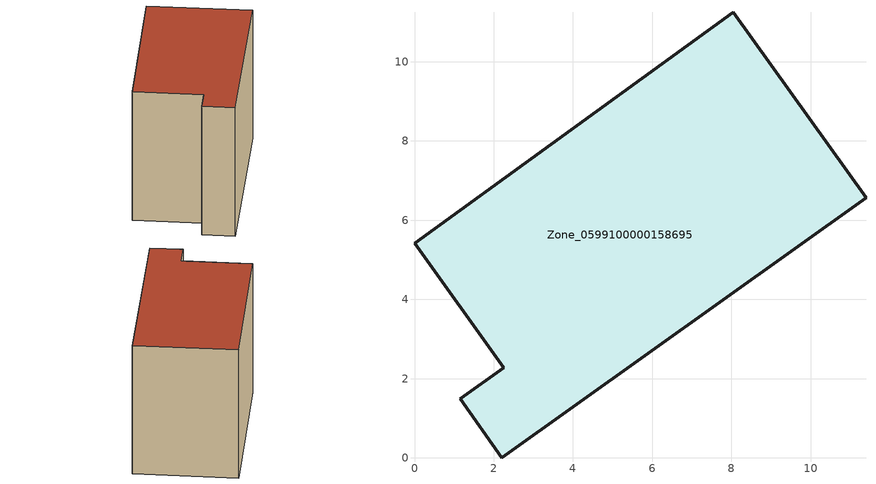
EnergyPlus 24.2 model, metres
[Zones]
Zone_0599100000158695
 floor ground (C_G): 1.15,1.49 2.25,2.27 0,5.42 8.05,11.25 11.4,6.56 2.21,0 z0
 wall outside (C_F): 2.25,2.27 1.15,1.49 2.21,0 11.4,6.56 8.05,11.25 0,5.42 2.25,2.27 z0:7.83
 roof outside (C_R): 8.05,11.25 0,5.42 2.25,2.27 1.15,1.49 2.21,0 11.4,6.56 z7.83
[BUILDING]
Pand.0599100000158695: North Axis=0; Terrain=City; Loads Convergence Tolerance Value=0.04; Temperature Convergence Tolerance Value=0.4; Solar Distribution=FullExterior; Maximum Number of Warmup Days=25; Minimum Number of Warmup Days=1
[Site:Location]
Rotterdam.The.Hague.AP_ZH_NLD Design_Conditions: Latitude=51.96; Longitude=4.45; Time Zone=1; Elevation=-4.5
[SITE:GROUNDTEMPERATURE:BUILDINGSURFACE]
18, 18, 18, 18, 18, 18, 18, 18, 18, 18, 18, 18
[MATERIAL] Thermal Absorptance=0.9; Solar Absorptance=0.7; Visible Absorptance=0.7
Name | Roughness | Thickness | Conductivity | Density | Specific Heat
G.TI.1975-1991 | MediumSmooth | 0.15 | 0.288461 | 540 | 1210
F.TI.1975-1991 | Rough | 0.3 | 0.230769 | 1920 | 840
R.TI.1975-1991 | MediumRough | 0.2 | 0.153846 | 1500 | 1000
[CONSTRUCTION]
C_G: G.TI.1975-1991
C_F: F.TI.1975-1991
C_R: R.TI.1975-1991
[ZONE]
Zone_0599100000158695: Type=1; Multiplier=1; Ceiling Height=Autocalculate; Volume=Autocalculate; Floor Area=autocalculate; Part of Total Floor Area=Yes
[ZONEINFILTRATION:DESIGNFLOWRATE]
Infil_Zone_0599100000158695: Zone or ZoneList or Space or SpaceList=Zone_0599100000158695; Schedule=AlwaysOn; Design Flow Rate Calculation Method=Flow/Area; Flow Rate per Floor Area=0.003; Constant Term Coefficient=1; Temperature Term Coefficient=0; Velocity Term Coefficient=0; Velocity Squared Term Coefficient=0
[HVACTEMPLATE:ZONE:IDEALLOADSAIRSYSTEM]
Zone_0599100000158695: Maximum Heating Supply Air Temperature=50; Minimum Cooling Supply Air Temperature=13; Maximum Heating Supply Air Humidity Ratio=0.0156; Minimum Cooling Supply Air Humidity Ratio=0.0077; Heating Limit=NoLimit; Cooling Limit=NoLimit; Dehumidification Control Type=ConstantSensibleHeatRatio; Cooling Sensible Heat Ratio=0.7; Dehumidification Setpoint=60; Humidification Control Type=None; Humidification Setpoint=30; Outdoor Air Method=None; Outdoor Air Flow Rate per Person=0.00944; Outdoor Air Flow Rate per Zone Floor Area=0; Outdoor Air Flow Rate per Zone=0; Demand Controlled Ventilation Type=None; Outdoor Air Economizer Type=NoEconomizer; Heat Recovery Type=None; Sensible Heat Recovery Effectiveness=0.7; Latent Heat Recovery Effectiveness=0.65
[ZONECONTROL:THERMOSTAT]
ThermostatControl_Zone_0599100000158695: Zone or ZoneList=Zone_0599100000158695; Control Type Schedule=DualSetpointControlType; Control 1=Thermostat_Zone_0599100000158695; Temperature Difference Between Cutout And Setpoint=0
[THERMOSTATSETPOINT:DUALSETPOINT]
Thermostat_Zone_0599100000158695: Heating Setpoint Temperature Schedule=HeatingSetpoint_Zone_0599100000158695; Cooling Setpoint Temperature Schedule=CoolingSetpoint_Zone_0599100000158695
[SCHEDULE:COMPACT]
HeatingSetpoint_Zone_0599100000158695: Through: 12/31, For: AllDays, Until: 24:00, 21
CoolingSetpoint_Zone_0599100000158695: Through: 12/31, For: AllDays, Until: 24:00, 24
DualSetpointControlType: Through: 12/31, For: AllDays, Until: 24:00, 4
AlwaysOn: Through: 12/31, For: AllDays, Until: 24:00, 1
